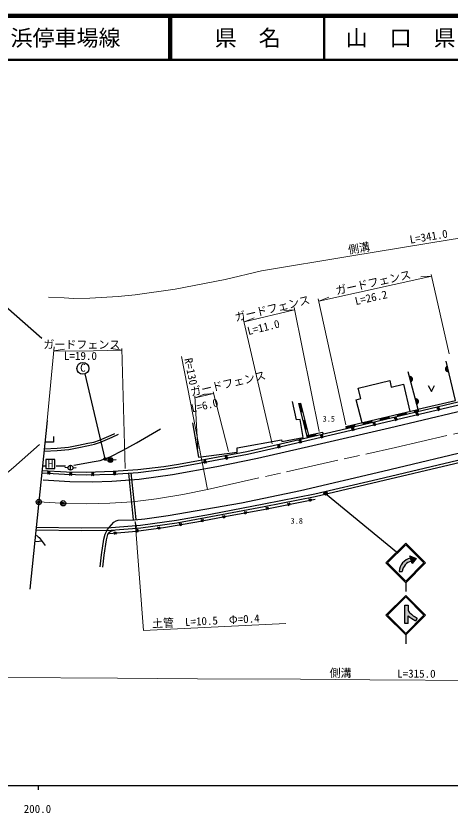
# Model space of a CAD drawing. Units: millimetres at full size, sheet at 1:1000; details may follow other scales. Extents: x 40000 to 680000, y 20000 to 380000.
# Drawn here: x 262966 to 361616, y 198715 to 380000 of the extents above; entities that cross this region are included whole.
import ezdxf
from ezdxf.enums import TextEntityAlignment as Align

# ---------------------------------------------------------------- set-up
doc = ezdxf.new("R2010")
doc.units = ezdxf.units.MM
doc.header["$LTSCALE"] = 1000
doc.header["$PDMODE"] = 32
doc.header["$PDSIZE"] = 500
doc.linetypes.add('CHAIN', pattern=[18.5, 12, -1.5, 3.5, -1.5])
for name, color, linetype, lineweight in [('M-BGD', 7, 'Continuous', 25), ('M-BGD-EXST', 7, 'Continuous', 25), ('M-BMK', 2, 'CHAIN', 13), ('M-BMK-OTRS', 5, 'Continuous', 25), ('M-BMK-SRVR', 3, 'Continuous', 25), ('M-STR-HTXT', 7, 'Continuous', 13), ('M-STR-STRC', 7, 'Continuous', 25), ('M-TTL', 2, 'Continuous', 140), ('M-TTL-BAND', 7, 'Continuous', 25), ('M-TTL-LINE', 7, 'Continuous', 50)]:
    doc.layers.add(name, color=color, linetype=linetype, lineweight=lineweight)
doc.layers.add('M-OTRS', color=6, linetype='Continuous')
doc.layers.add('M-TTL-TXT', color=7, linetype='Continuous')
doc.styles.add('ＭＳ ゴシック', font='')
doc.styles.get('ＭＳ ゴシック').set_extended_font_data('MS Gothic')

msp = doc.modelspace()

# ---------------------------------------------------------------- hatches: boundary and pattern name
at = {"layer": 'M-BGD'}
for points in [[(361008, 300315, 0.41421), (360560, 299594, 0.41421), (361282, 299147)], [(352631, 296824, 0.41421), (353058, 297557, 0.41421), (352324, 297984)], [(327612, 291946), (327176, 291835), (327670, 289897), (328106, 290008)], [(353989, 291734, 0.41421), (354416, 292467, 0.41421), (353682, 292894)], [(354313, 290504), (353479, 290305), (353584, 289867), (354417, 290066)], [(358570, 291057, 0.41421), (358931, 290834, 0.41421), (359154, 291195)], [(347643, 288913), (345697, 288449), (345802, 288012), (347747, 288476)], [(348864, 288742, 0.41421), (349225, 288519, 0.41421), (349448, 288881)], [(351534, 289841), (349588, 289377), (349693, 288940), (351638, 289404)], [(353727, 289902, 0.41421), (354088, 289679, 0.41421), (354311, 290040)], [(328600, 288070), (328164, 287959), (328658, 286021), (329094, 286132)], [(339861, 287058), (337916, 286594), (338020, 286156), (339965, 286620)], [(339182, 286433, 0.41421), (339543, 286210, 0.41421), (339766, 286572)], [(343856, 287548), (343752, 287986), (341807, 287522), (341911, 287084)], [(343998, 287582, 0.41421), (344359, 287359, 0.41421), (344582, 287720)], [(330993, 284996), (329472, 284648), (329036, 284537), (329144, 284111), (331094, 284558)], [(332068, 284781, 0.41421), (332427, 284556, 0.41421), (332652, 284916)], [(327142, 283652, 0.41421), (327502, 283428, 0.41421), (327727, 283788)], [(322370, 282556, 0.41421), (322730, 282332, 0.41421), (322954, 282692)], [(283885, 278956, 1), (284979, 279075, 1)], [(305611, 279135, 0.41421), (305960, 278894, 0.41421), (306201, 279243)], [(310392, 280015, 0.41421), (310741, 279774, 0.41421), (310982, 280123)], [(270136, 276564, 0.41421), (270420, 276249, 0.41421), (270735, 276533)], [(275153, 276332, 0.41421), (275447, 276026, 0.41421), (275753, 276320)], [(280134, 276289, 0.41421), (280442, 275998, 0.41421), (280734, 276306)], [(285053, 276434, 0.41421), (285373, 276156, 0.41421), (285651, 276476)]]:
    msp.add_hatch(color=256, dxfattribs=at).paths.add_polyline_path(points)
at = {"layer": 'M-BGD-EXST'}
msp.add_hatch(color=256, dxfattribs=at).paths.add_polyline_path([(283005, 279130, 1), (283444, 279369, 1)])
at = {"layer": 'M-STR-STRC'}
for points in [[(333680, 271643, 0.41421), (333128, 271765, 0.41421), (333005, 271213, 1)], [(352620, 256672), (352620, 256672), (352847, 255962), (352847, 255962, 0.33505), (350771, 253639), (350771, 253639), (350028, 253641), (350028, 253641, -0.33299)], [(352455, 257192), (353924, 256627), (353013, 255443)], [(352455, 257192), (353924, 256627), (353013, 255443)], [(352620, 256672), (352455, 257192), (353924, 256627), (353013, 255443), (352847, 255962)], [(351357, 241793), (351357, 245964), (352117, 245964), (352117, 245090), (352117, 245086), (352117, 245069), (352116, 245052), (352116, 245035), (352117, 245018), (352117, 245001), (352118, 244984), (352120, 244967), (352121, 244950), (352123, 244933), (352125, 244917), (352127, 244900), (352130, 244883), (352133, 244866), (352136, 244850), (352140, 244833), (352144, 244817), (352148, 244800), (352152, 244784), (352157, 244767), (352162, 244751), (352167, 244735), (352173, 244719), (352179, 244703), (352185, 244687), (352191, 244672), (352198, 244656), (352205, 244640), (352212, 244625), (352219, 244610), (352227, 244595), (352235, 244580), (352243, 244565), (352252, 244550), (352260, 244536), (352269, 244521), (352279, 244507), (352288, 244493), (352298, 244479), (352308, 244466), (352318, 244452), (352329, 244439), (352339, 244426), (352350, 244413), (352361, 244400), (352373, 244387), (352384, 244375), (352396, 244363), (352408, 244351), (352420, 244339), (352433, 244327), (352445, 244316), (352458, 244305), (352471, 244294), (352485, 244283), (352498, 244273), (352540, 244230), (352614, 244155), (352690, 244082), (352766, 244011), (352844, 243940), (352924, 243871), (353004, 243804), (353086, 243738), (353168, 243673), (353252, 243610), (353337, 243548), (353423, 243488), (353510, 243429), (353598, 243372), (353687, 243316), (353777, 243262), (353868, 243209), (353960, 243158), (354053, 243109), (354147, 243061), (353794, 242469), (353657, 242540), (353521, 242614), (353386, 242689), (353253, 242767), (353121, 242848), (352990, 242930), (352861, 243015), (352734, 243103), (352608, 243192), (352483, 243284), (352360, 243377), (352239, 243473), (352120, 243571), (352089, 243597), (352089, 241793)]]:
    msp.add_hatch(color=256, dxfattribs=at).paths.add_polyline_path(points)

# ---------------------------------------------------------------- linework, layer by layer
at = {"layer": 'M-BGD'}
for p, q in [((327176, 291835), (327612, 291946)), ((327612, 291946), (329472, 284648)), ((327176, 291835), (329144, 284111)), ((337916, 286594), (354313, 290504)), ((353479, 290305), (353584, 289867)), ((354296, 290574), (354417, 290066)), ((359355, 290312), (358717, 290707)), ((359233, 290828), (358838, 290191)), ((327670, 289897), (328106, 290008)), ((345697, 288449), (345802, 288012)), ((347643, 288913), (347747, 288476)), ((349621, 288021), (348983, 288416)), ((349499, 288537), (349104, 287899)), ((349588, 289377), (349693, 288940)), ((351534, 289841), (351638, 289404)), ((354488, 289167), (353850, 289561)), ((354366, 289683), (353971, 289045)), ((328164, 287959), (328600, 288070)), ((337916, 286594), (338020, 286156)), ((339861, 287058), (339965, 286620)), ((341807, 287522), (341911, 287084)), ((343752, 287986), (343856, 287548)), ((344754, 286875), (344116, 287270)), ((344632, 287392), (344237, 286754)), ((328658, 286021), (329094, 286132)), ((329472, 284648), (329036, 284537)), ((329472, 284648), (332618, 285369)), ((330993, 284996), (331094, 284558)), ((332618, 285369), (332718, 284930)), ((339887, 285730), (339249, 286125)), ((339765, 286246), (339370, 285608)), ((327936, 282920), (327298, 283315)), ((327815, 283437), (327420, 282799)), ((332805, 284063), (332168, 284458)), ((332684, 284579), (332289, 283942)), ((323067, 281779), (322430, 282175)), ((322947, 282296), (322550, 281659)), ((311153, 279225), (310535, 279650)), ((311057, 279746), (310631, 279129)), ((269110, 277677), (269596, 277677)), ((272127, 277655), (274238, 277710)), ((275353, 276699), (275353, 277799)), ((283885, 278956), (283140, 278875)), ((284979, 279075), (285724, 279157)), ((306236, 278319), (305618, 278745)), ((306140, 278841), (305714, 278223)), ((270707, 276273), (270147, 275774)), ((270676, 275743), (270178, 276303)), ((274803, 277259), (274053, 277273)), ((275694, 276024), (275146, 275512)), ((275676, 275494), (275164, 276042)), ((275903, 277259), (276653, 277272)), ((280691, 275430), (280149, 275947)), ((280679, 275960), (280161, 275417)), ((285699, 275600), (285136, 276095)), ((285665, 276129), (285170, 275566)), ((288553, 276048), (289638, 265428)), ((289102, 276084), (290187, 265460)), ((330077, 270207), (329660, 269584)), ((325281, 268715), (324658, 269133)), ((325178, 269236), (324761, 268612)), ((330180, 269687), (329557, 270104)), ((315461, 266808), (314850, 267242)), ((315373, 267330), (314938, 266719)), ((320368, 267760), (319744, 268177)), ((320265, 268280), (319847, 267657)), ((305624, 264997), (305008, 265424)), ((305530, 265519), (305102, 264902)), ((310544, 265884), (309928, 266312)), ((310450, 266406), (310022, 265790)), ((290798, 262650), (290202, 263105)), ((290728, 263175), (290273, 262579)), ((295754, 263316), (295158, 263771)), ((295683, 263841), (295228, 263245)), ((300696, 264136), (300084, 264569)), ((300606, 264659), (300173, 264046)), ((285813, 262151), (285235, 262628)), ((285763, 262679), (285286, 262100))]:
    msp.add_line(p, q, dxfattribs=at)
for points in [[(268855, 276115), (273962, 275818), (278960, 275647), (284953, 275818), (290710, 276187), (296671, 276905), (300041, 277458), (304580, 278284), (315592, 280312), (323232, 282090), (336906, 285301), (362303, 291279), (389436, 297648), (402200, 300628), (417450, 304306), (424529, 305950), (432808, 307657), (436971, 308385), (445287, 309633), (454356, 310482), (461949, 310700), (469198, 310546), (474358, 310163), (480248, 309419)], [(268907, 276627), (274456, 276346), (279046, 276257), (285053, 276434), (290648, 276834), (296579, 277549), (299930, 278099), (304463, 278923), (315460, 280949), (323086, 282723), (336791, 285863), (362153, 291911), (389288, 298280), (402049, 301261), (417300, 304938), (424389, 306585), (432686, 308295), (436867, 309027), (445208, 310278), (454316, 311132), (461943, 311350), (469265, 311279), (474875, 310837), (480537, 309982)], [(269133, 274477), (275229, 274098), (280279, 274018), (284768, 274210), (290972, 274674), (298541, 275742), (308650, 277539), (317850, 279406), (330439, 282302), (347860, 286357), (363187, 289985), (385365, 295080), (413488, 301790), (413577, 303372)], [(352017, 299144), (354296, 290574), (362843, 292528), (360732, 301483)], [(267587, 263708), (277788, 263575), (284612, 263640), (291279, 264171), (299464, 265296), (307144, 266718), (319279, 269038), (330872, 271299), (345219, 274675), (379941, 282882), (408885, 289662), (420289, 292293), (428005, 293978), (436867, 295748), (443532, 296791), (447097, 297214), (453959, 297715), (460111, 298016), (467122, 298056), (474235, 297693)], [(341625, 287478), (340253, 292707), (341344, 293019), (340767, 295315), (347920, 297092), (348259, 295577), (351043, 296255), (352480, 290067)], [(356649, 295920), (357365, 294625), (358080, 295920)], [(303064, 287497), (304476, 279629), (313237, 280785), (313207, 281807), (323289, 283622), (323358, 283239), (328254, 284146), (327549, 288246), (326748, 288122), (325808, 292338)], [(284127, 263636), (285201, 264834), (285735, 265200), (286204, 265350), (289888, 265434), (292277, 265646), (297594, 266360), (314223, 269273), (327637, 272089), (346357, 276487), (368512, 281754), (408665, 291211), (408969, 289682)], [(267526, 263109), (277787, 262975), (284638, 263041), (291344, 263575), (299559, 264703), (307254, 266128), (319393, 268448), (330998, 270712), (345356, 274091), (380079, 282298), (409020, 289078), (409039, 289082)], [(269359, 281047), (272330, 281200), (274990, 281427), (277272, 281863), (279429, 282312), (280797, 282614), (282167, 283087), (284815, 284215), (286241, 284870)], [(269410, 281550), (272295, 281699), (274922, 281923), (277175, 282353), (279324, 282801), (280661, 283096), (281987, 283553), (284615, 284674), (285405, 285026)], [(276095, 277842), (280774, 278640), (282069, 278876), (284339, 279726), (287301, 281227), (290370, 282943), (295789, 286122)], [(271522, 284370), (271485, 283073), (269565, 283064)], [(284259, 262267), (290281, 262848), (296506, 263684), (304045, 264981), (311674, 266358), (319190, 267779), (330991, 270117)], [(282081, 254683), (282396, 257426), (282925, 260978), (283225, 262119), (283512, 262725), (283793, 263178), (284127, 263636)], [(282677, 254615), (282991, 257348), (283513, 260857), (283866, 262095), (284190, 262611), (284566, 262901), (285388, 263089)], [(267401, 261895), (267763, 261756), (268041, 261553), (268257, 261350), (269595, 259548)], [(267254, 260453), (268238, 260546), (268807, 260610)]]:
    msp.add_lwpolyline(points, dxfattribs=at)
for centre in [(284432, 279016), (275353, 277249)]:
    msp.add_circle(centre, 550, dxfattribs=at)
for centre, radius, start, end in [((361145, 299731), 600, 103.19656, 283.19656), ((352477, 297404), 600, 284.82583, 104.82583), ((353836, 292314), 600, 284.82583, 104.82583), ((358862, 291126), 300, 193.34385, 13.34385), ((349156, 288811), 300, 193.34385, 13.34385), ((354019, 289971), 300, 193.34385, 13.34385), ((339474, 286502), 300, 193.34385, 13.34385), ((344290, 287651), 300, 193.34385, 13.34385), ((332360, 284848), 300, 193.02859, 13.02859), ((327434, 283720), 300, 193.02859, 13.02859), ((322662, 282624), 300, 193.02859, 13.02859), ((305906, 279189), 300, 190.36756, 10.36756), ((310687, 280069), 300, 190.36756, 10.36756), ((270436, 276549), 300, 177.03203, 357.03203), ((275453, 276326), 300, 178.82601, 358.82601), ((280434, 276298), 300, 181.61995, 1.61995), ((285352, 276455), 300, 184.01827, 4.01827)]:
    msp.add_arc(centre, radius, start, end, dxfattribs=at)
at = {"layer": 'M-BGD-EXST'}
for p, q in [((283224, 279249), (278667, 298593)), ((271827, 279149), (269727, 279149)), ((269727, 279149), (269727, 277049)), ((271827, 277049), (271827, 279149)), ((269727, 277049), (271827, 277049))]:
    msp.add_line(p, q, dxfattribs=at)
for centre, radius in [((278172, 299849), 1350), ((283224, 279249), 250)]:
    msp.add_circle(centre, radius, dxfattribs=at)
at = {"layer": 'M-BMK'}
msp.add_lwpolyline([(268176, 269469), (274398, 269138), (279034, 269050), (284304, 269196), (289473, 269494), (291294, 269698), (294907, 270211), (300869, 271133), (306488, 272283), (324415, 276335), (349220, 281862), (366061, 285735)], dxfattribs=at)
at = {"layer": 'M-BMK-OTRS'}
for p, q in [((217371, 351945), (268820, 306706)), ((270069, 287998), (266145, 249600))]:
    msp.add_line(p, q, dxfattribs=at)
at = {"layer": 'M-BMK-SRVR'}
for centre in [(268176, 269469), (273681, 269176)]:
    msp.add_circle(centre, 600, dxfattribs=at)
msp.add_point((273681, 269176), dxfattribs=at)
at = {"layer": 'M-OTRS'}
msp.add_point((268176, 269469), dxfattribs=at)
msp.add_point((268176, 269469), dxfattribs=at)
at = {"layer": 'M-STR-HTXT'}
for p, q in [((361400, 303151), (357362, 321203)), ((331789, 315126), (357450, 320809)), ((357450, 320809), (355000, 320660)), ((337925, 286982), (331671, 315671)), ((331789, 315126), (334074, 316025)), ((326167, 313707), (331900, 285508)), ((314814, 310400), (326274, 313181)), ((326274, 313181), (323827, 312982)), ((321210, 282655), (314639, 311158)), ((314814, 310400), (317080, 311345)), ((270069, 287998), (271665, 304723)), ((271578, 303813), (274004, 304190)), ((287046, 303968), (284622, 304359)), ((287034, 304392), (287810, 277050)), ((306488, 272283), (300553, 302581)), ((303656, 293130), (307892, 294113)), ((303656, 293130), (305932, 294052)), ((307892, 294113), (305443, 293939)), ((307795, 294489), (311288, 280917)), ((304313, 281560), (303629, 293606)), ((290074, 265008), (290638, 262619))]:
    msp.add_line(p, q, dxfattribs=at)
for points in [[(270326, 316069), (273896, 315856), (276061, 315718), (279779, 315806), (286158, 316210), (290040, 316597), (299183, 317894), (310502, 320071), (318797, 322068), (338829, 325348), (361866, 329191), (383586, 332564), (393358, 334145), (405759, 335887), (425510, 338678), (433411, 339788), (446213, 341060), (455143, 341749), (463658, 342046), (470825, 341972), (476487, 341691), (481341, 341341)], [(271578, 303813), (277424, 303797), (287046, 303968)], [(324304, 241842), (291926, 240232), (290074, 265008)], [(260215, 229576), (286006, 229383), (304247, 229278), (327663, 229180), (343393, 229005), (368609, 228894), (376440, 228857), (382326, 228824), (387887, 228876), (394520, 229144), (401304, 229550), (412493, 230457), (420517, 231232), (426374, 231640), (432237, 231936), (437306, 232032), (442715, 232104), (454050, 231934), (459028, 231668), (466249, 231156), (471371, 230670)]]:
    msp.add_lwpolyline(points, dxfattribs=at)
msp.add_arc((142273, 417977), 185000, 286.93774, 312.94877, dxfattribs=at)
at = {"layer": 'M-STR-STRC'}
for p, q in [((333343, 271428), (349415, 258153)), ((347048, 255594), (351548, 260094)), ((347401, 255594), (351548, 259741)), ((356048, 255594), (351548, 260094)), ((355695, 255594), (351548, 259741)), ((353013, 255443), (352455, 257192)), ((352455, 257192), (353924, 256627)), ((353924, 256627), (353013, 255443)), ((347048, 255594), (351548, 251093)), ((347401, 255594), (351548, 251447)), ((351548, 251447), (355695, 255594)), ((351548, 251094), (356048, 255594)), ((350028, 253641), (350771, 253639)), ((351548, 251093), (351548, 249093)), ((347047, 243710), (351547, 248210)), ((347400, 243710), (351547, 247857)), ((356047, 243710), (351547, 248210)), ((355694, 243710), (351547, 247857)), ((351357, 241793), (351357, 245964)), ((351357, 245964), (352117, 245964)), ((352117, 245964), (352117, 245090)), ((347047, 243710), (351547, 239210)), ((347400, 243710), (351547, 239563)), ((351547, 239563), (355694, 243710)), ((351547, 239210), (356047, 243710)), ((352089, 241793), (352089, 243597)), ((354147, 243061), (353794, 242469)), ((352089, 241793), (351357, 241793)), ((351547, 239210), (351547, 237210))]:
    msp.add_line(p, q, dxfattribs=at)
msp.add_circle((333343, 271428), 400, dxfattribs=at)
for centre, radius, start, end in [((353348, 253426), 3327, 102.62812, 176.29677), ((353348, 253426), 2586, 101.16557, 175.26003), ((353088, 245045), 972, 177.33268, 232.5929), ((357792, 250369), 8854, 229.90061, 243.15746), ((356835, 248446), 6019, 223.89629, 243.46876)]:
    msp.add_arc(centre, radius, start, end, dxfattribs=at)
at = {"layer": 'M-TTL'}
msp.add_line((680000, 380000), (40000, 380000), dxfattribs=at)
msp.add_line((680000, 380000), (40000, 380000), dxfattribs=at)
at = {"layer": 'M-TTL-BAND'}
for p, q in [((40000, 205000), (579000, 205000)), ((268000, 205000), (268000, 204000))]:
    msp.add_line(p, q, dxfattribs=at)
at = {"layer": 'M-TTL-LINE'}
for p, q in [((297750, 380000), (297750, 370000)), ((298250, 380000), (298250, 370000)), ((333000, 380000), (333000, 370000)), ((40000, 370000), (680000, 370000))]:
    msp.add_line(p, q, dxfattribs=at)

# ---------------------------------------------------------------- texts
at = {"layer": 'M-BGD', "style": 'ＭＳ ゴシック'}
for s, p in [('3.5', (332643, 287329)), ('3.8', (325358, 264110))]:
    msp.add_text(s, height=1320, dxfattribs=at).set_placement(p, align=Align.BOTTOM_LEFT)
at = {"layer": 'M-BGD-EXST', "style": 'ＭＳ ゴシック'}
msp.add_text('C', height=1833, rotation=358.508, dxfattribs=at).set_placement((277517, 298557), align=Align.BOTTOM_LEFT)
msp.add_text('H', height=1833, dxfattribs=at).set_placement((270180, 276741), align=Align.BOTTOM_LEFT)
at = {"layer": 'M-STR-HTXT', "style": 'ＭＳ ゴシック'}
for s, rotation, p in [('L=341.0', 9.471, (352691, 327660)), ('側溝', 9.471, (338694, 325325)), ('ガードフェンス', 12.489, (335925, 316042)), ('L=26.2', 12.489, (340325, 313695)), ('ガードフェンス', 13.639, (313066, 309976)), ('L=11.0', 13.639, (315919, 306882)), ('ガードフェンス', 359.842, (269186, 303819)), ('L=19.0', 359.842, (273879, 301229)), ('R=130', 281.083, (300685, 301906)), ('ガードフェンス', 13.056, (302957, 292968)), ('L=6.0', 13.056, (303144, 289289)), ('土管\u3000L=10.5\u3000Φ=0.4', 2.848, (293962, 240333)), ('側溝', 359.362, (334225, 229107)), ('L=315.0', 359.748, (349597, 228978))]:
    msp.add_text(s, height=1833, rotation=rotation, dxfattribs=at).set_placement(p, align=Align.BOTTOM_LEFT)
at = {"layer": 'M-TTL-BAND', "style": 'ＭＳ ゴシック'}
msp.add_text('200.0', height=1833, dxfattribs=at).set_placement((267844, 198195), align=Align.BOTTOM_CENTER)
at = {"layer": 'M-TTL-TXT', "style": 'ＭＳ ゴシック'}
msp.add_text('一般県道\u3000粭島櫛ヶ浜停車場線', height=3666, dxfattribs=at).set_placement((216734, 375000), align=Align.MIDDLE_LEFT)
for s, p in [('県\u3000名', (315625, 375000)), ('山\u3000口\u3000県', (350375, 375000))]:
    msp.add_text(s, height=3666, dxfattribs=at).set_placement(p, align=Align.MIDDLE_CENTER)

doc.saveas('drawing.dxf')
